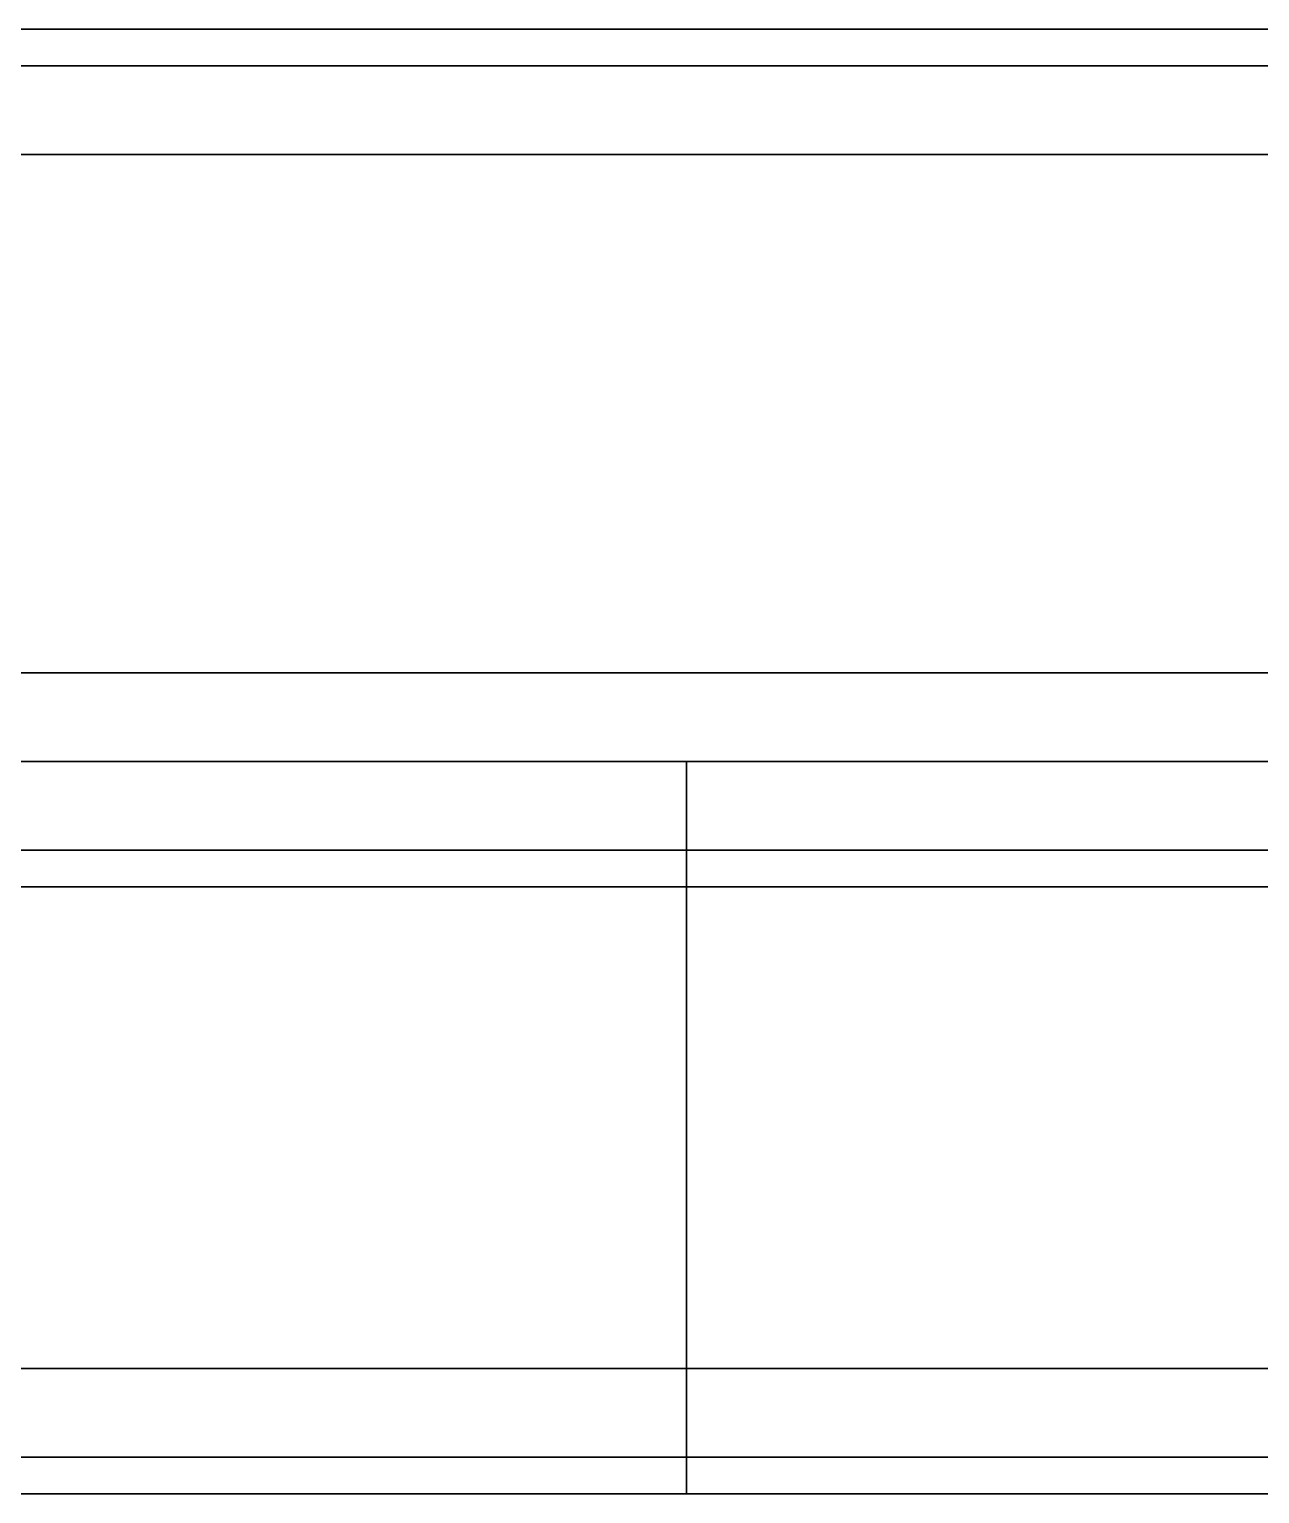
# Model space of a CAD drawing. Header units: millimetres. Extents: x -2000 to 0, y -2 to 2.
# Drawn here: x -79.781 to -75.791, y -2.375 to 2.375 of the extents above; entities that cross this region are included whole.
import ezdxf

# ---------------------------------------------------------------- set-up
doc = ezdxf.new("R2010")
doc.units = ezdxf.units.MM
doc.header["$MEASUREMENT"] = 0
doc.layers.add('2 Meter Open Rail', color=7, linetype='Continuous')

msp = doc.modelspace()

# ---------------------------------------------------------------- linework, layer by layer
at = {"layer": '2 Meter Open Rail', "lineweight": 30}
for p, q in [((-1000, 2.375, 69.9355), (0, 2.375, 69.9355)), ((-2000, 2.375, 20.122), (0, 2.375, 20.122)), ((-2000, 2.375, 19.9355), (0, 2.375, 19.9355)), ((-1000, 2.375, 70.122), (0, 2.375, 70.122)), ((-2000, 2.256, 20.4094), (0, 2.256, 20.4094)), ((-1000, 2.256, 70.4094), (0, 2.256, 70.4094)), ((-2000, 1.9686, 19.5291), (0, 1.9686, 19.5291)), ((-1000, 1.9686, 69.5291), (0, 1.9686, 69.5291)), ((-2000, 0.2874, 22.378), (0, 0.2874, 22.378)), ((-1000, 0.2874, 72.378), (0, 0.2874, 72.378)), ((-2000, 0, 19.5291), (0, 0, 19.5291)), ((-1000, 0, 69.5291), (0, 0, 69.5291)), ((-77.2544, 0, 64.4972), (-77.2892, 0, 64.4393)), ((-77.218, 0, 64.5544), (-77.2544, 0, 64.4972)), ((-77.1801, 0, 64.6108), (-77.218, 0, 64.5544)), ((-77.1407, 0, 64.6663), (-77.1801, 0, 64.6108)), ((-77.0997, 0, 64.721), (-77.1407, 0, 64.6663)), ((-77.0573, 0, 64.7746), (-77.0997, 0, 64.721)), ((-77.0135, 0, 64.8272), (-77.0573, 0, 64.7746)), ((-76.9683, 0, 64.8787), (-77.0135, 0, 64.8272)), ((-76.9217, 0, 64.929), (-76.9683, 0, 64.8787)), ((-76.8738, 0, 64.9781), (-76.9217, 0, 64.929)), ((-76.8247, 0, 65.026), (-76.8738, 0, 64.9781)), ((-76.7744, 0, 65.0726), (-76.8247, 0, 65.026)), ((-76.7229, 0, 65.1178), (-76.7744, 0, 65.0726)), ((-76.6703, 0, 65.1616), (-76.7229, 0, 65.1178)), ((-76.6167, 0, 65.204), (-76.6703, 0, 65.1616)), ((-76.562, 0, 65.245), (-76.6167, 0, 65.204)), ((-76.5065, 0, 65.2844), (-76.562, 0, 65.245)), ((-76.4501, 0, 65.3223), (-76.5065, 0, 65.2844)), ((-76.3929, 0, 65.3587), (-76.4501, 0, 65.3223)), ((-76.335, 0, 65.3935), (-76.3929, 0, 65.3587)), ((-76.2764, 0, 65.4267), (-76.335, 0, 65.3935)), ((-76.2171, 0, 65.4583), (-76.2764, 0, 65.4267)), ((-76.1574, 0, 65.4882), (-76.2171, 0, 65.4583)), ((-76.0971, 0, 65.5165), (-76.1574, 0, 65.4882)), ((-76.0365, 0, 65.5432), (-76.0971, 0, 65.5165)), ((-75.9755, 0, 65.5682), (-76.0365, 0, 65.5432)), ((-75.9142, 0, 65.5916), (-75.9755, 0, 65.5682)), ((-75.8526, 0, 65.6134), (-75.9142, 0, 65.5916)), ((-75.791, 0, 65.6335), (-75.8526, 0, 65.6134)), ((-2000, 0, 0.4064), (0, 0, 0.4064)), ((-1000, 0, 50.4064), (0, 0, 50.4064)), ((-77.6493, 0, 13.1631), (-77.65, 0, 6.4043)), ((-77.65, 0, 6.4043), (-77.6493, 0, 6.3455)), ((-77.65, 0, 6.4043), (-77.65, -2.375, 6.4043)), ((-77.65, 0, 13.1043), (-77.65, -2.375, 13.1043)), ((-77.6493, 0, 63.1631), (-77.65, 0, 56.4043)), ((-77.65, 0, 56.4043), (-77.6493, 0, 56.3455)), ((-77.65, 0, 56.4043), (-77.65, -2.375, 56.4043)), ((-77.65, 0, 63.1043), (-77.65, -2.375, 63.1043)), ((-77.6474, 0, 13.2224), (-77.6493, 0, 13.1631)), ((-77.6493, 0, 6.3455), (-77.6474, 0, 6.2862)), ((-77.6474, 0, 63.2224), (-77.6493, 0, 63.1631)), ((-77.6493, 0, 56.3455), (-77.6474, 0, 56.2862)), ((-77.644, 0, 13.2822), (-77.6474, 0, 13.2224)), ((-77.6474, 0, 6.2862), (-77.644, 0, 6.2264)), ((-77.644, 0, 63.2822), (-77.6474, 0, 63.2224)), ((-77.6474, 0, 56.2862), (-77.644, 0, 56.2264)), ((-77.6393, 0, 13.3424), (-77.644, 0, 13.2822)), ((-77.644, 0, 6.2264), (-77.6393, 0, 6.1662)), ((-77.6393, 0, 63.3424), (-77.644, 0, 63.2822)), ((-77.644, 0, 56.2264), (-77.6393, 0, 56.1662)), ((-77.6331, 0, 13.403), (-77.6393, 0, 13.3424)), ((-77.6393, 0, 6.1662), (-77.6331, 0, 6.1056)), ((-77.6331, 0, 63.403), (-77.6393, 0, 63.3424)), ((-77.6393, 0, 56.1662), (-77.6331, 0, 56.1056)), ((-77.6255, 0, 13.4639), (-77.6331, 0, 13.403)), ((-77.6331, 0, 6.1056), (-77.6255, 0, 6.0447)), ((-77.6255, 0, 63.4639), (-77.6331, 0, 63.403)), ((-77.6331, 0, 56.1056), (-77.6255, 0, 56.0447)), ((-77.6164, 0, 13.5251), (-77.6255, 0, 13.4639)), ((-77.6255, 0, 6.0447), (-77.6164, 0, 5.9835)), ((-77.6164, 0, 63.5251), (-77.6255, 0, 63.4639)), ((-77.6255, 0, 56.0447), (-77.6164, 0, 55.9835)), ((-77.6058, 0, 13.5865), (-77.6164, 0, 13.5251)), ((-77.6164, 0, 5.9835), (-77.6058, 0, 5.9221)), ((-77.6058, 0, 63.5865), (-77.6164, 0, 63.5251)), ((-77.6164, 0, 55.9835), (-77.6058, 0, 55.9221)), ((-77.5936, 0, 13.6481), (-77.6058, 0, 13.5865)), ((-77.6058, 0, 5.9221), (-77.5936, 0, 5.8605)), ((-77.5936, 0, 63.6481), (-77.6058, 0, 63.5865)), ((-77.6058, 0, 55.9221), (-77.5936, 0, 55.8605)), ((-77.5799, 0, 13.7098), (-77.5936, 0, 13.6481)), ((-77.5936, 0, 5.8605), (-77.5799, 0, 5.7988)), ((-77.5799, 0, 63.7098), (-77.5936, 0, 63.6481)), ((-77.5936, 0, 55.8605), (-77.5799, 0, 55.7988)), ((-77.5646, 0, 13.7716), (-77.5799, 0, 13.7098)), ((-77.5799, 0, 5.7988), (-77.5646, 0, 5.737)), ((-77.5646, 0, 63.7716), (-77.5799, 0, 63.7098)), ((-77.5799, 0, 55.7988), (-77.5646, 0, 55.737)), ((-77.5477, 0, 13.8335), (-77.5646, 0, 13.7716)), ((-77.5646, 0, 5.737), (-77.5477, 0, 5.6751)), ((-77.5477, 0, 63.8335), (-77.5646, 0, 63.7716)), ((-77.5646, 0, 55.737), (-77.5477, 0, 55.6751)), ((-77.5292, 0, 13.8953), (-77.5477, 0, 13.8335)), ((-77.5477, 0, 5.6751), (-77.5292, 0, 5.6133)), ((-77.5292, 0, 63.8953), (-77.5477, 0, 63.8335)), ((-77.5477, 0, 55.6751), (-77.5292, 0, 55.6133)), ((-77.5091, 0, 13.9569), (-77.5292, 0, 13.8953)), ((-77.5292, 0, 5.6133), (-77.5091, 0, 5.5517)), ((-77.5091, 0, 63.9569), (-77.5292, 0, 63.8953)), ((-77.5292, 0, 55.6133), (-77.5091, 0, 55.5517)), ((-77.4873, 0, 14.0185), (-77.5091, 0, 13.9569)), ((-77.5091, 0, 5.5517), (-77.4873, 0, 5.4901)), ((-77.4873, 0, 64.0185), (-77.5091, 0, 63.9569)), ((-77.5091, 0, 55.5517), (-77.4873, 0, 55.4901)), ((-77.4639, 0, 14.0798), (-77.4873, 0, 14.0185)), ((-77.4873, 0, 5.4901), (-77.4639, 0, 5.4288)), ((-77.4639, 0, 64.0798), (-77.4873, 0, 64.0185)), ((-77.4873, 0, 55.4901), (-77.4639, 0, 55.4288)), ((-77.4389, 0, 14.1408), (-77.4639, 0, 14.0798)), ((-77.4639, 0, 5.4288), (-77.4389, 0, 5.3678)), ((-77.4389, 0, 64.1408), (-77.4639, 0, 64.0798)), ((-77.4639, 0, 55.4288), (-77.4389, 0, 55.3678)), ((-77.4122, 0, 14.2014), (-77.4389, 0, 14.1408)), ((-77.4389, 0, 5.3678), (-77.4122, 0, 5.3072)), ((-77.4122, 0, 64.2014), (-77.4389, 0, 64.1408)), ((-77.4389, 0, 55.3678), (-77.4122, 0, 55.3072)), ((-77.3839, 0, 14.2617), (-77.4122, 0, 14.2014)), ((-77.4122, 0, 5.3072), (-77.3839, 0, 5.2469)), ((-77.3839, 0, 64.2617), (-77.4122, 0, 64.2014)), ((-77.4122, 0, 55.3072), (-77.3839, 0, 55.2469)), ((-77.354, 0, 14.3214), (-77.3839, 0, 14.2617)), ((-77.3839, 0, 5.2469), (-77.354, 0, 5.1872)), ((-77.354, 0, 64.3214), (-77.3839, 0, 64.2617)), ((-77.3839, 0, 55.2469), (-77.354, 0, 55.1872)), ((-77.3224, 0, 14.3807), (-77.354, 0, 14.3214)), ((-77.354, 0, 5.1872), (-77.3224, 0, 5.1279)), ((-77.3224, 0, 64.3807), (-77.354, 0, 64.3214)), ((-77.354, 0, 55.1872), (-77.3224, 0, 55.1279)), ((-77.2892, 0, 14.4393), (-77.3224, 0, 14.3807)), ((-77.3224, 0, 5.1279), (-77.2892, 0, 5.0693)), ((-77.2892, 0, 64.4393), (-77.3224, 0, 64.3807)), ((-77.3224, 0, 55.1279), (-77.2892, 0, 55.0693)), ((-77.2544, 0, 14.4972), (-77.2892, 0, 14.4393)), ((-77.2892, 0, 5.0693), (-77.2544, 0, 5.0114)), ((-77.2892, 0, 55.0693), (-77.2544, 0, 55.0114)), ((-77.218, 0, 14.5544), (-77.2544, 0, 14.4972)), ((-77.2544, 0, 5.0114), (-77.218, 0, 4.9542)), ((-77.2544, 0, 55.0114), (-77.218, 0, 54.9542)), ((-77.1801, 0, 14.6108), (-77.218, 0, 14.5544)), ((-77.218, 0, 4.9542), (-77.1801, 0, 4.8978)), ((-77.218, 0, 54.9542), (-77.1801, 0, 54.8978)), ((-77.1407, 0, 14.6663), (-77.1801, 0, 14.6108)), ((-77.1801, 0, 4.8978), (-77.1407, 0, 4.8423)), ((-77.1801, 0, 54.8978), (-77.1407, 0, 54.8423)), ((-77.0997, 0, 14.721), (-77.1407, 0, 14.6663)), ((-77.1407, 0, 4.8423), (-77.0997, 0, 4.7876)), ((-77.1407, 0, 54.8423), (-77.0997, 0, 54.7876)), ((-77.0573, 0, 14.7746), (-77.0997, 0, 14.721)), ((-77.0997, 0, 4.7876), (-77.0573, 0, 4.734)), ((-77.0997, 0, 54.7876), (-77.0573, 0, 54.734)), ((-77.0135, 0, 14.8272), (-77.0573, 0, 14.7746)), ((-77.0573, 0, 4.734), (-77.0135, 0, 4.6814)), ((-77.0573, 0, 54.734), (-77.0135, 0, 54.6814)), ((-76.9683, 0, 14.8787), (-77.0135, 0, 14.8272)), ((-77.0135, 0, 4.6814), (-76.9683, 0, 4.6299)), ((-77.0135, 0, 54.6814), (-76.9683, 0, 54.6299)), ((-76.9217, 0, 14.929), (-76.9683, 0, 14.8787)), ((-76.9683, 0, 4.6299), (-76.9217, 0, 4.5796)), ((-76.9683, 0, 54.6299), (-76.9217, 0, 54.5796)), ((-76.8738, 0, 14.9781), (-76.9217, 0, 14.929)), ((-76.9217, 0, 4.5796), (-76.8738, 0, 4.5305)), ((-76.9217, 0, 54.5796), (-76.8738, 0, 54.5305)), ((-76.8247, 0, 15.026), (-76.8738, 0, 14.9781)), ((-76.8738, 0, 4.5305), (-76.8247, 0, 4.4826)), ((-76.8738, 0, 54.5305), (-76.8247, 0, 54.4826)), ((-76.7744, 0, 15.0726), (-76.8247, 0, 15.026)), ((-76.8247, 0, 4.4826), (-76.7744, 0, 4.436)), ((-76.8247, 0, 54.4826), (-76.7744, 0, 54.436)), ((-76.7229, 0, 15.1178), (-76.7744, 0, 15.0726)), ((-76.7744, 0, 4.436), (-76.7229, 0, 4.3908)), ((-76.7744, 0, 54.436), (-76.7229, 0, 54.3908)), ((-76.6703, 0, 15.1616), (-76.7229, 0, 15.1178)), ((-76.7229, 0, 4.3908), (-76.6703, 0, 4.347)), ((-76.7229, 0, 54.3908), (-76.6703, 0, 54.347)), ((-76.6167, 0, 15.204), (-76.6703, 0, 15.1616)), ((-76.6703, 0, 4.347), (-76.6167, 0, 4.3046)), ((-76.6703, 0, 54.347), (-76.6167, 0, 54.3046)), ((-76.562, 0, 15.245), (-76.6167, 0, 15.204)), ((-76.6167, 0, 4.3046), (-76.562, 0, 4.2636)), ((-76.6167, 0, 54.3046), (-76.562, 0, 54.2636)), ((-76.5065, 0, 15.2844), (-76.562, 0, 15.245)), ((-76.562, 0, 4.2636), (-76.5065, 0, 4.2242)), ((-76.562, 0, 54.2636), (-76.5065, 0, 54.2242)), ((-76.4501, 0, 15.3223), (-76.5065, 0, 15.2844)), ((-76.5065, 0, 4.2242), (-76.4501, 0, 4.1863)), ((-76.5065, 0, 54.2242), (-76.4501, 0, 54.1863)), ((-76.3929, 0, 15.3587), (-76.4501, 0, 15.3223)), ((-76.4501, 0, 4.1863), (-76.3929, 0, 4.1499)), ((-76.4501, 0, 54.1863), (-76.3929, 0, 54.1499)), ((-76.335, 0, 15.3935), (-76.3929, 0, 15.3587)), ((-76.3929, 0, 4.1499), (-76.335, 0, 4.1151)), ((-76.3929, 0, 54.1499), (-76.335, 0, 54.1151)), ((-76.2764, 0, 15.4267), (-76.335, 0, 15.3935)), ((-76.335, 0, 4.1151), (-76.2764, 0, 4.0819)), ((-76.335, 0, 54.1151), (-76.2764, 0, 54.0819)), ((-76.2171, 0, 15.4583), (-76.2764, 0, 15.4267)), ((-76.2764, 0, 4.0819), (-76.2171, 0, 4.0503)), ((-76.2764, 0, 54.0819), (-76.2171, 0, 54.0503)), ((-76.1574, 0, 15.4882), (-76.2171, 0, 15.4583)), ((-76.2171, 0, 4.0503), (-76.1574, 0, 4.0204)), ((-76.2171, 0, 54.0503), (-76.1574, 0, 54.0204)), ((-76.0971, 0, 15.5165), (-76.1574, 0, 15.4882)), ((-76.1574, 0, 4.0204), (-76.0971, 0, 3.9921)), ((-76.1574, 0, 54.0204), (-76.0971, 0, 53.9921)), ((-76.0365, 0, 15.5432), (-76.0971, 0, 15.5165)), ((-76.0971, 0, 3.9921), (-76.0365, 0, 3.9654)), ((-76.0971, 0, 53.9921), (-76.0365, 0, 53.9654)), ((-75.9755, 0, 15.5682), (-76.0365, 0, 15.5432)), ((-76.0365, 0, 3.9654), (-75.9755, 0, 3.9404)), ((-76.0365, 0, 53.9654), (-75.9755, 0, 53.9404)), ((-75.9142, 0, 15.5916), (-75.9755, 0, 15.5682)), ((-75.9755, 0, 3.9404), (-75.9142, 0, 3.917)), ((-75.9755, 0, 53.9404), (-75.9142, 0, 53.917)), ((-75.8526, 0, 15.6134), (-75.9142, 0, 15.5916)), ((-75.9142, 0, 3.917), (-75.8526, 0, 3.8952)), ((-75.9142, 0, 53.917), (-75.8526, 0, 53.8952)), ((-75.791, 0, 15.6335), (-75.8526, 0, 15.6134)), ((-75.8526, 0, 3.8952), (-75.791, 0, 3.8751)), ((-75.8526, 0, 53.8952), (-75.791, 0, 53.8751)), ((-75.791, 0, 53.8751), (-75.7292, 0, 53.8566)), ((-2000, -0.2874, 22.378), (0, -0.2874, 22.378)), ((-1000, -0.2874, 72.378), (0, -0.2874, 72.378)), ((-2000, -0.4064), (0, -0.4064)), ((-1000, -0.4064, 50), (0, -0.4064, 50)), ((-2000, -1.9686), (0, -1.9686)), ((-1000, -1.9686, 50), (0, -1.9686, 50)), ((-2000, -2.256, 20.4094), (0, -2.256, 20.4094)), ((-1000, -2.256, 70.4094), (0, -2.256, 70.4094)), ((-2000, -2.375, 0.4064), (0, -2.375, 0.4064)), ((-2000, -2.375, 20.122), (0, -2.375, 20.122)), ((-1000, -2.375, 50.4064), (0, -2.375, 50.4064)), ((-1000, -2.375, 70.122), (0, -2.375, 70.122)), ((-77.6493, -2.375, 6.3455), (-77.65, -2.375, 13.1043)), ((-77.65, -2.375, 13.1043), (-77.6493, -2.375, 13.1631)), ((-77.6493, -2.375, 56.3455), (-77.65, -2.375, 63.1043)), ((-77.65, -2.375, 63.1043), (-77.6493, -2.375, 63.1631)), ((-77.6474, -2.375, 6.2862), (-77.6493, -2.375, 6.3455)), ((-77.6493, -2.375, 13.1631), (-77.6474, -2.375, 13.2224)), ((-77.6474, -2.375, 56.2862), (-77.6493, -2.375, 56.3455)), ((-77.6493, -2.375, 63.1631), (-77.6474, -2.375, 63.2224)), ((-77.644, -2.375, 6.2264), (-77.6474, -2.375, 6.2862)), ((-77.6474, -2.375, 13.2224), (-77.644, -2.375, 13.2822)), ((-77.644, -2.375, 56.2264), (-77.6474, -2.375, 56.2862)), ((-77.6474, -2.375, 63.2224), (-77.644, -2.375, 63.2822)), ((-77.6393, -2.375, 6.1662), (-77.644, -2.375, 6.2264)), ((-77.644, -2.375, 13.2822), (-77.6393, -2.375, 13.3424)), ((-77.6393, -2.375, 56.1662), (-77.644, -2.375, 56.2264)), ((-77.644, -2.375, 63.2822), (-77.6393, -2.375, 63.3424)), ((-77.6331, -2.375, 6.1056), (-77.6393, -2.375, 6.1662)), ((-77.6393, -2.375, 13.3424), (-77.6331, -2.375, 13.403)), ((-77.6331, -2.375, 56.1056), (-77.6393, -2.375, 56.1662)), ((-77.6393, -2.375, 63.3424), (-77.6331, -2.375, 63.403)), ((-77.6255, -2.375, 6.0447), (-77.6331, -2.375, 6.1056)), ((-77.6331, -2.375, 13.403), (-77.6255, -2.375, 13.4639)), ((-77.6255, -2.375, 56.0447), (-77.6331, -2.375, 56.1056)), ((-77.6331, -2.375, 63.403), (-77.6255, -2.375, 63.4639)), ((-77.6164, -2.375, 5.9835), (-77.6255, -2.375, 6.0447)), ((-77.6255, -2.375, 13.4639), (-77.6164, -2.375, 13.5251)), ((-77.6164, -2.375, 55.9835), (-77.6255, -2.375, 56.0447)), ((-77.6255, -2.375, 63.4639), (-77.6164, -2.375, 63.5251)), ((-77.6058, -2.375, 5.9221), (-77.6164, -2.375, 5.9835)), ((-77.6164, -2.375, 13.5251), (-77.6058, -2.375, 13.5865)), ((-77.6058, -2.375, 55.9221), (-77.6164, -2.375, 55.9835)), ((-77.6164, -2.375, 63.5251), (-77.6058, -2.375, 63.5865)), ((-77.5936, -2.375, 5.8605), (-77.6058, -2.375, 5.9221)), ((-77.6058, -2.375, 13.5865), (-77.5936, -2.375, 13.6481)), ((-77.5936, -2.375, 55.8605), (-77.6058, -2.375, 55.9221)), ((-77.6058, -2.375, 63.5865), (-77.5936, -2.375, 63.6481)), ((-77.5799, -2.375, 5.7988), (-77.5936, -2.375, 5.8605)), ((-77.5936, -2.375, 13.6481), (-77.5799, -2.375, 13.7098)), ((-77.5799, -2.375, 55.7988), (-77.5936, -2.375, 55.8605)), ((-77.5936, -2.375, 63.6481), (-77.5799, -2.375, 63.7098)), ((-77.5646, -2.375, 5.737), (-77.5799, -2.375, 5.7988)), ((-77.5799, -2.375, 13.7098), (-77.5646, -2.375, 13.7716)), ((-77.5646, -2.375, 55.737), (-77.5799, -2.375, 55.7988)), ((-77.5799, -2.375, 63.7098), (-77.5646, -2.375, 63.7716)), ((-77.5477, -2.375, 5.6751), (-77.5646, -2.375, 5.737)), ((-77.5646, -2.375, 13.7716), (-77.5477, -2.375, 13.8335)), ((-77.5477, -2.375, 55.6751), (-77.5646, -2.375, 55.737)), ((-77.5646, -2.375, 63.7716), (-77.5477, -2.375, 63.8335)), ((-77.5292, -2.375, 5.6133), (-77.5477, -2.375, 5.6751)), ((-77.5477, -2.375, 13.8335), (-77.5292, -2.375, 13.8953)), ((-77.5292, -2.375, 55.6133), (-77.5477, -2.375, 55.6751)), ((-77.5477, -2.375, 63.8335), (-77.5292, -2.375, 63.8953)), ((-77.5091, -2.375, 5.5517), (-77.5292, -2.375, 5.6133)), ((-77.5292, -2.375, 13.8953), (-77.5091, -2.375, 13.9569)), ((-77.5091, -2.375, 55.5517), (-77.5292, -2.375, 55.6133)), ((-77.5292, -2.375, 63.8953), (-77.5091, -2.375, 63.9569)), ((-77.4873, -2.375, 5.4901), (-77.5091, -2.375, 5.5517)), ((-77.5091, -2.375, 13.9569), (-77.4873, -2.375, 14.0185)), ((-77.4873, -2.375, 55.4901), (-77.5091, -2.375, 55.5517)), ((-77.5091, -2.375, 63.9569), (-77.4873, -2.375, 64.0185)), ((-77.4639, -2.375, 5.4288), (-77.4873, -2.375, 5.4901)), ((-77.4873, -2.375, 14.0185), (-77.4639, -2.375, 14.0798)), ((-77.4639, -2.375, 55.4288), (-77.4873, -2.375, 55.4901)), ((-77.4873, -2.375, 64.0185), (-77.4639, -2.375, 64.0798)), ((-77.4389, -2.375, 5.3678), (-77.4639, -2.375, 5.4288)), ((-77.4639, -2.375, 14.0798), (-77.4389, -2.375, 14.1408)), ((-77.4389, -2.375, 55.3678), (-77.4639, -2.375, 55.4288)), ((-77.4639, -2.375, 64.0798), (-77.4389, -2.375, 64.1408)), ((-77.4122, -2.375, 5.3072), (-77.4389, -2.375, 5.3678)), ((-77.4389, -2.375, 14.1408), (-77.4122, -2.375, 14.2014)), ((-77.4122, -2.375, 55.3072), (-77.4389, -2.375, 55.3678)), ((-77.4389, -2.375, 64.1408), (-77.4122, -2.375, 64.2014)), ((-77.3839, -2.375, 5.2469), (-77.4122, -2.375, 5.3072)), ((-77.4122, -2.375, 14.2014), (-77.3839, -2.375, 14.2617)), ((-77.3839, -2.375, 55.2469), (-77.4122, -2.375, 55.3072)), ((-77.4122, -2.375, 64.2014), (-77.3839, -2.375, 64.2617)), ((-77.354, -2.375, 5.1872), (-77.3839, -2.375, 5.2469)), ((-77.3839, -2.375, 14.2617), (-77.354, -2.375, 14.3214)), ((-77.354, -2.375, 55.1872), (-77.3839, -2.375, 55.2469)), ((-77.3839, -2.375, 64.2617), (-77.354, -2.375, 64.3214)), ((-77.3224, -2.375, 5.1279), (-77.354, -2.375, 5.1872)), ((-77.354, -2.375, 14.3214), (-77.3224, -2.375, 14.3807)), ((-77.3224, -2.375, 55.1279), (-77.354, -2.375, 55.1872)), ((-77.354, -2.375, 64.3214), (-77.3224, -2.375, 64.3807)), ((-77.2892, -2.375, 5.0693), (-77.3224, -2.375, 5.1279)), ((-77.3224, -2.375, 14.3807), (-77.2892, -2.375, 14.4393)), ((-77.2892, -2.375, 55.0693), (-77.3224, -2.375, 55.1279)), ((-77.3224, -2.375, 64.3807), (-77.2892, -2.375, 64.4393)), ((-77.2544, -2.375, 5.0114), (-77.2892, -2.375, 5.0693)), ((-77.2892, -2.375, 14.4393), (-77.2544, -2.375, 14.4972)), ((-77.2544, -2.375, 55.0114), (-77.2892, -2.375, 55.0693)), ((-77.2892, -2.375, 64.4393), (-77.2544, -2.375, 64.4972)), ((-77.218, -2.375, 4.9542), (-77.2544, -2.375, 5.0114)), ((-77.2544, -2.375, 14.4972), (-77.218, -2.375, 14.5544)), ((-77.218, -2.375, 54.9542), (-77.2544, -2.375, 55.0114)), ((-77.2544, -2.375, 64.4972), (-77.218, -2.375, 64.5544)), ((-77.1801, -2.375, 4.8978), (-77.218, -2.375, 4.9542)), ((-77.218, -2.375, 14.5544), (-77.1801, -2.375, 14.6108)), ((-77.1801, -2.375, 54.8978), (-77.218, -2.375, 54.9542)), ((-77.218, -2.375, 64.5544), (-77.1801, -2.375, 64.6108)), ((-77.1407, -2.375, 4.8423), (-77.1801, -2.375, 4.8978)), ((-77.1801, -2.375, 14.6108), (-77.1407, -2.375, 14.6663)), ((-77.1407, -2.375, 54.8423), (-77.1801, -2.375, 54.8978)), ((-77.1801, -2.375, 64.6108), (-77.1407, -2.375, 64.6663)), ((-77.0997, -2.375, 4.7876), (-77.1407, -2.375, 4.8423)), ((-77.1407, -2.375, 14.6663), (-77.0997, -2.375, 14.721)), ((-77.0997, -2.375, 54.7876), (-77.1407, -2.375, 54.8423)), ((-77.1407, -2.375, 64.6663), (-77.0997, -2.375, 64.721)), ((-77.0573, -2.375, 4.734), (-77.0997, -2.375, 4.7876)), ((-77.0997, -2.375, 14.721), (-77.0573, -2.375, 14.7746)), ((-77.0573, -2.375, 54.734), (-77.0997, -2.375, 54.7876)), ((-77.0997, -2.375, 64.721), (-77.0573, -2.375, 64.7746)), ((-77.0135, -2.375, 4.6814), (-77.0573, -2.375, 4.734)), ((-77.0573, -2.375, 14.7746), (-77.0135, -2.375, 14.8272)), ((-77.0135, -2.375, 54.6814), (-77.0573, -2.375, 54.734)), ((-77.0573, -2.375, 64.7746), (-77.0135, -2.375, 64.8272)), ((-76.9683, -2.375, 4.6299), (-77.0135, -2.375, 4.6814)), ((-77.0135, -2.375, 14.8272), (-76.9683, -2.375, 14.8787)), ((-76.9683, -2.375, 54.6299), (-77.0135, -2.375, 54.6814)), ((-77.0135, -2.375, 64.8272), (-76.9683, -2.375, 64.8787)), ((-76.9217, -2.375, 4.5796), (-76.9683, -2.375, 4.6299)), ((-76.9683, -2.375, 14.8787), (-76.9217, -2.375, 14.929)), ((-76.9217, -2.375, 54.5796), (-76.9683, -2.375, 54.6299)), ((-76.9683, -2.375, 64.8787), (-76.9217, -2.375, 64.929)), ((-76.8738, -2.375, 4.5305), (-76.9217, -2.375, 4.5796)), ((-76.9217, -2.375, 14.929), (-76.8738, -2.375, 14.9781)), ((-76.8738, -2.375, 54.5305), (-76.9217, -2.375, 54.5796)), ((-76.9217, -2.375, 64.929), (-76.8738, -2.375, 64.9781)), ((-76.8247, -2.375, 4.4826), (-76.8738, -2.375, 4.5305)), ((-76.8738, -2.375, 14.9781), (-76.8247, -2.375, 15.026)), ((-76.8247, -2.375, 54.4826), (-76.8738, -2.375, 54.5305)), ((-76.8738, -2.375, 64.9781), (-76.8247, -2.375, 65.026)), ((-76.7744, -2.375, 4.436), (-76.8247, -2.375, 4.4826)), ((-76.8247, -2.375, 15.026), (-76.7744, -2.375, 15.0726)), ((-76.7744, -2.375, 54.436), (-76.8247, -2.375, 54.4826)), ((-76.8247, -2.375, 65.026), (-76.7744, -2.375, 65.0726)), ((-76.7229, -2.375, 4.3908), (-76.7744, -2.375, 4.436)), ((-76.7744, -2.375, 15.0726), (-76.7229, -2.375, 15.1178)), ((-76.7229, -2.375, 54.3908), (-76.7744, -2.375, 54.436)), ((-76.7744, -2.375, 65.0726), (-76.7229, -2.375, 65.1178)), ((-76.6703, -2.375, 4.347), (-76.7229, -2.375, 4.3908)), ((-76.7229, -2.375, 15.1178), (-76.6703, -2.375, 15.1616)), ((-76.6703, -2.375, 54.347), (-76.7229, -2.375, 54.3908)), ((-76.7229, -2.375, 65.1178), (-76.6703, -2.375, 65.1616)), ((-76.6167, -2.375, 4.3046), (-76.6703, -2.375, 4.347)), ((-76.6703, -2.375, 15.1616), (-76.6167, -2.375, 15.204)), ((-76.6167, -2.375, 54.3046), (-76.6703, -2.375, 54.347)), ((-76.6703, -2.375, 65.1616), (-76.6167, -2.375, 65.204)), ((-76.562, -2.375, 4.2636), (-76.6167, -2.375, 4.3046)), ((-76.6167, -2.375, 15.204), (-76.562, -2.375, 15.245)), ((-76.562, -2.375, 54.2636), (-76.6167, -2.375, 54.3046)), ((-76.6167, -2.375, 65.204), (-76.562, -2.375, 65.245)), ((-76.5065, -2.375, 4.2242), (-76.562, -2.375, 4.2636)), ((-76.562, -2.375, 15.245), (-76.5065, -2.375, 15.2844)), ((-76.5065, -2.375, 54.2242), (-76.562, -2.375, 54.2636)), ((-76.562, -2.375, 65.245), (-76.5065, -2.375, 65.2844)), ((-76.4501, -2.375, 4.1863), (-76.5065, -2.375, 4.2242)), ((-76.5065, -2.375, 15.2844), (-76.4501, -2.375, 15.3223)), ((-76.4501, -2.375, 54.1863), (-76.5065, -2.375, 54.2242)), ((-76.5065, -2.375, 65.2844), (-76.4501, -2.375, 65.3223)), ((-76.3929, -2.375, 4.1499), (-76.4501, -2.375, 4.1863)), ((-76.4501, -2.375, 15.3223), (-76.3929, -2.375, 15.3587)), ((-76.3929, -2.375, 54.1499), (-76.4501, -2.375, 54.1863)), ((-76.4501, -2.375, 65.3223), (-76.3929, -2.375, 65.3587)), ((-76.335, -2.375, 4.1151), (-76.3929, -2.375, 4.1499)), ((-76.3929, -2.375, 15.3587), (-76.335, -2.375, 15.3935)), ((-76.335, -2.375, 54.1151), (-76.3929, -2.375, 54.1499)), ((-76.3929, -2.375, 65.3587), (-76.335, -2.375, 65.3935)), ((-76.2764, -2.375, 4.0819), (-76.335, -2.375, 4.1151)), ((-76.335, -2.375, 15.3935), (-76.2764, -2.375, 15.4267)), ((-76.2764, -2.375, 54.0819), (-76.335, -2.375, 54.1151)), ((-76.335, -2.375, 65.3935), (-76.2764, -2.375, 65.4267)), ((-76.2171, -2.375, 4.0503), (-76.2764, -2.375, 4.0819)), ((-76.2764, -2.375, 15.4267), (-76.2171, -2.375, 15.4583)), ((-76.2171, -2.375, 54.0503), (-76.2764, -2.375, 54.0819)), ((-76.2764, -2.375, 65.4267), (-76.2171, -2.375, 65.4583)), ((-76.1574, -2.375, 4.0204), (-76.2171, -2.375, 4.0503)), ((-76.2171, -2.375, 15.4583), (-76.1574, -2.375, 15.4882)), ((-76.1574, -2.375, 54.0204), (-76.2171, -2.375, 54.0503)), ((-76.2171, -2.375, 65.4583), (-76.1574, -2.375, 65.4882)), ((-76.0971, -2.375, 3.9921), (-76.1574, -2.375, 4.0204)), ((-76.1574, -2.375, 15.4882), (-76.0971, -2.375, 15.5165)), ((-76.0971, -2.375, 53.9921), (-76.1574, -2.375, 54.0204)), ((-76.1574, -2.375, 65.4882), (-76.0971, -2.375, 65.5165)), ((-76.0365, -2.375, 3.9654), (-76.0971, -2.375, 3.9921)), ((-76.0971, -2.375, 15.5165), (-76.0365, -2.375, 15.5432)), ((-76.0365, -2.375, 53.9654), (-76.0971, -2.375, 53.9921)), ((-76.0971, -2.375, 65.5165), (-76.0365, -2.375, 65.5432)), ((-75.9755, -2.375, 3.9404), (-76.0365, -2.375, 3.9654)), ((-76.0365, -2.375, 15.5432), (-75.9755, -2.375, 15.5682)), ((-75.9755, -2.375, 53.9404), (-76.0365, -2.375, 53.9654)), ((-76.0365, -2.375, 65.5432), (-75.9755, -2.375, 65.5682)), ((-75.9142, -2.375, 3.917), (-75.9755, -2.375, 3.9404)), ((-75.9755, -2.375, 15.5682), (-75.9142, -2.375, 15.5916)), ((-75.9142, -2.375, 53.917), (-75.9755, -2.375, 53.9404)), ((-75.9755, -2.375, 65.5682), (-75.9142, -2.375, 65.5916)), ((-75.8526, -2.375, 3.8952), (-75.9142, -2.375, 3.917)), ((-75.9142, -2.375, 15.5916), (-75.8526, -2.375, 15.6134)), ((-75.8526, -2.375, 53.8952), (-75.9142, -2.375, 53.917)), ((-75.9142, -2.375, 65.5916), (-75.8526, -2.375, 65.6134)), ((-75.791, -2.375, 3.8751), (-75.8526, -2.375, 3.8952)), ((-75.8526, -2.375, 15.6134), (-75.791, -2.375, 15.6335)), ((-75.791, -2.375, 53.8751), (-75.8526, -2.375, 53.8952)), ((-75.8526, -2.375, 65.6134), (-75.791, -2.375, 65.6335))]:
    msp.add_line(p, q, dxfattribs=at)

doc.saveas('drawing.dxf')
